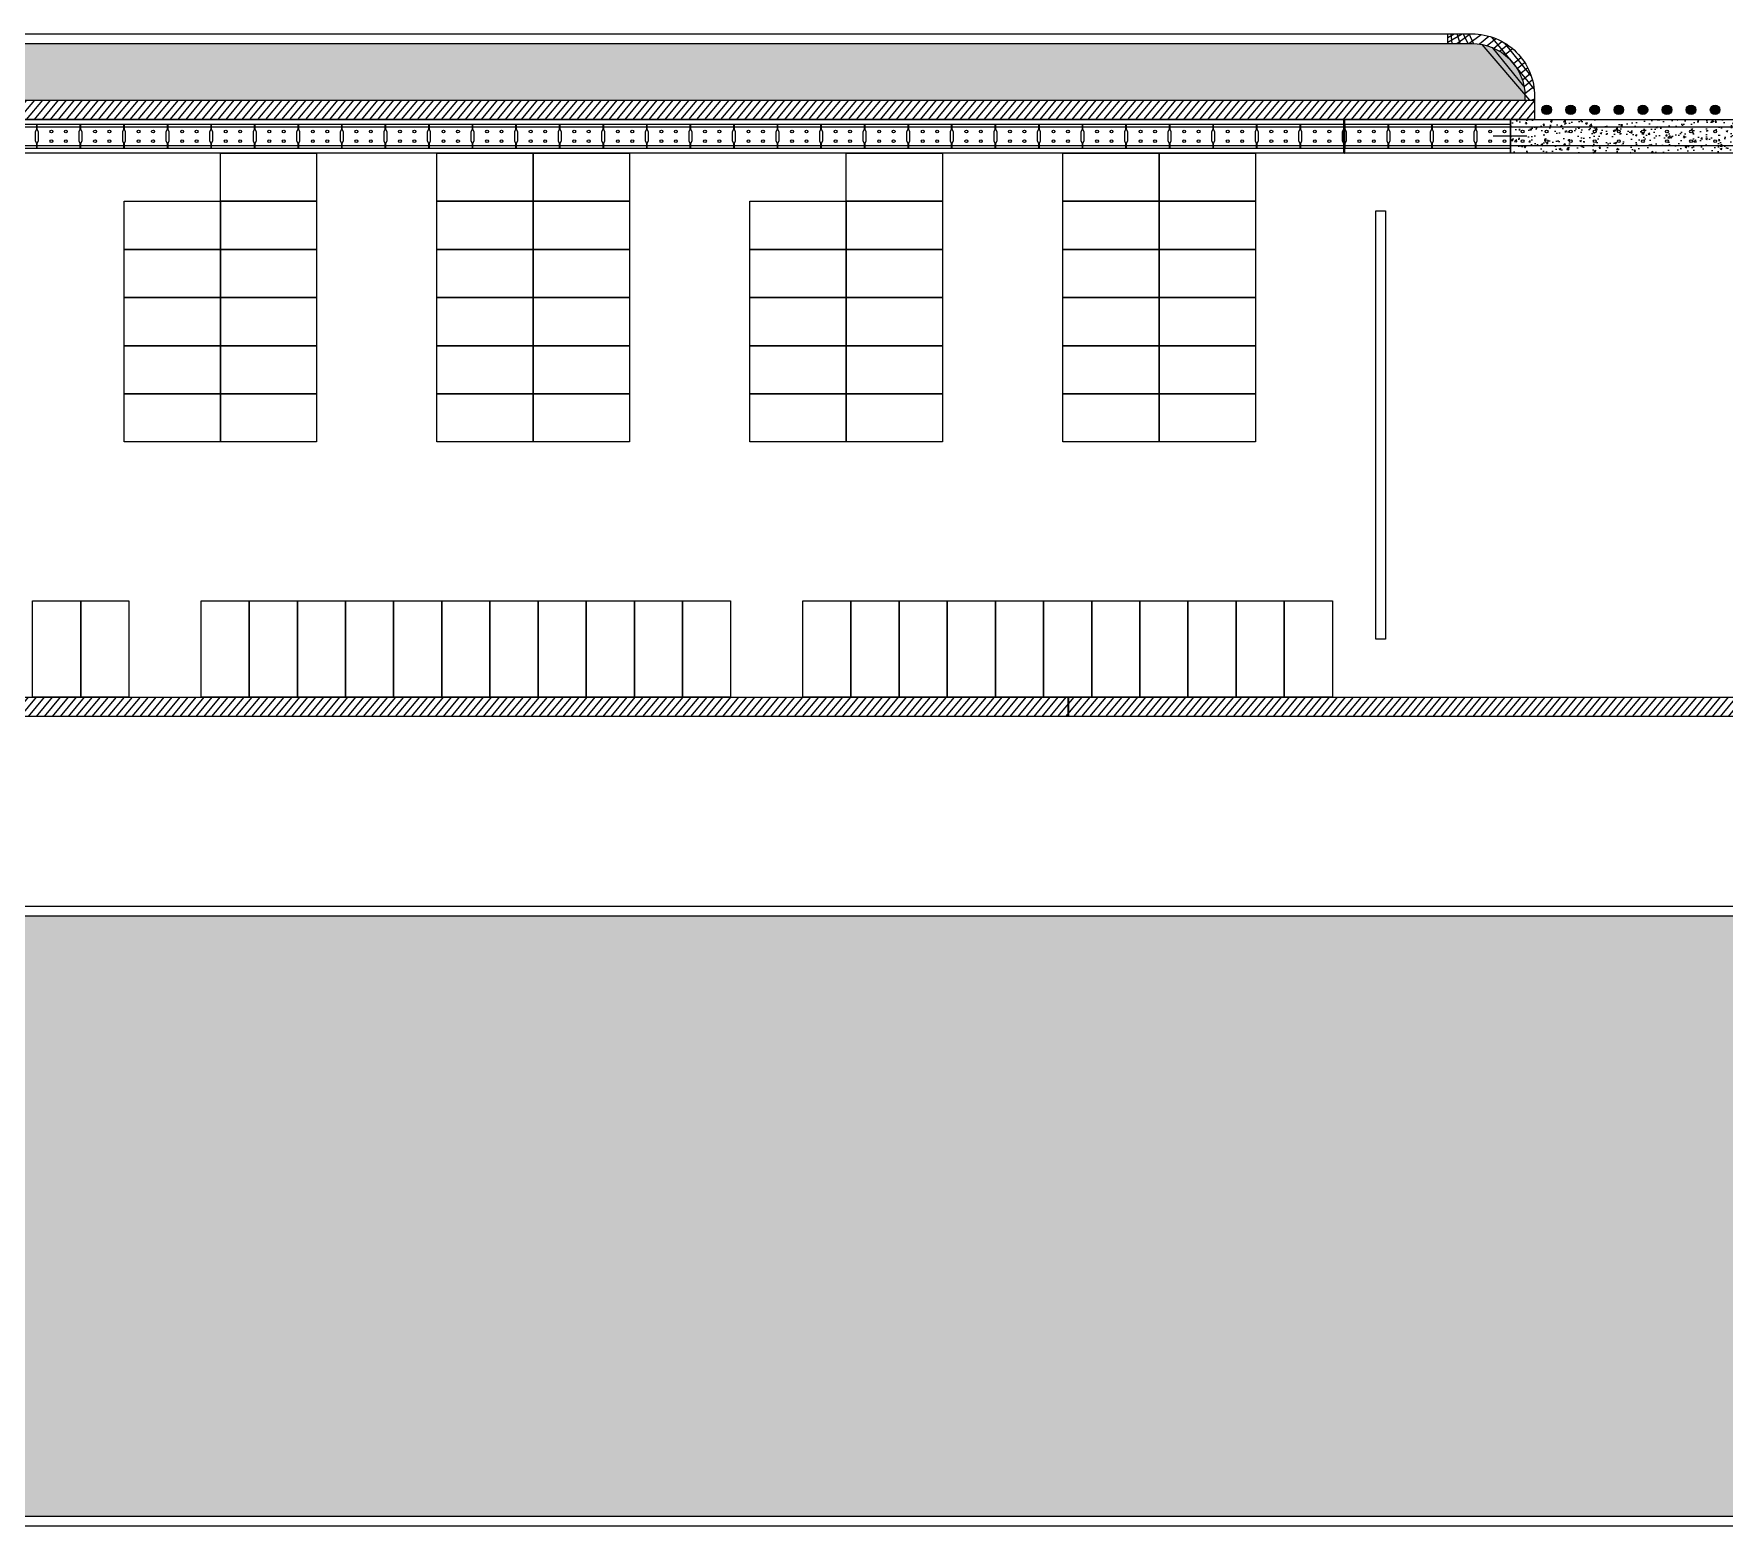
# Model space of a CAD drawing. Header units: millimetres. Extents: x -157642 to 241542, y -22875 to 31024.
# Drawn here: x -21275 to 13838, y -22875 to 8130 of the extents above; entities that cross this region are included whole.
import ezdxf

# ---------------------------------------------------------------- set-up
doc = ezdxf.new("R2010")
doc.units = ezdxf.units.MM
doc.header["$LTSCALE"] = 100
doc.header["$MEASUREMENT"] = 0
for name, color, linetype, lineweight in [('1', 1, 'Continuous', 18), ('1.Fence Wall', 2, 'Continuous', 15), ('2.Crash Barrier', 4, 'Continuous', 15), ('3.Curb', 6, 'Continuous', 15), ('ARC_HATCH', 8, 'Continuous', 0), ('BOLLARD', 221, 'Continuous', 5), ('EXPANSION JOINT', 3, 'Continuous', 18), ('L1-DRAINAGE-LONG_DITCH', 35, 'Continuous', 9), ('TAN CANG-profile- REVISE1$0$8', 17, 'Continuous', 0), ('trench cover', 74, 'Continuous', 0)]:
    doc.layers.add(name, color=color, linetype=linetype, lineweight=lineweight)
doc.layers.add('8', color=8, linetype='Continuous')
doc.layers.add('ARC-PAKING-AR', color=9, linetype='Continuous', lineweight=0, true_color=0x808080)
pattern_1 = [(89.99999998848193, (-68750.00000193057, -4999.999999885054), (-538.8153670916832, 538.815367308317), [142.8749999999999, -934.7557343999996]), (44.99999998848195, (-68750.00000193057, -4999.999999885054), (-538.8153671558324, 538.8153673724662), [142.8749999999999, -619.1249999999995]), (134.9999999884819, (-68750.00000193057, -4999.999999885054), (-538.8153673724662, -538.8153671558323), [142.875, -619.1249999999999])]
pattern_2 = [(49.99999998848195, (-68750.00000193057, -4999.999999885054), (-97.2876442596995, 81.63402644974802), [])]

# ---------------------------------------------------------------- blocks, each defined once
blk = doc.blocks.new('tcv')
at = {"layer": 'trench cover'}
blk.add_lwpolyline([(-0.875, 0.2450000001117587), (-0.875, 0.1499999999068677), (-0.8499999999767169, 0.1000000000931323), (-0.8499999999767169, -0.1000000000931323), (-0.8749999998835847, -0.1499999996740371), (-0.875000000349246, -0.2449999998789281), (0.02499999990686774, -0.2450000001117587), (0.02500000002328306, -0.1499999999068677), (0, -0.1000000000931323), (0, 0.1000000003259629), (0.02499999990686774, 0.1499999999068677), (0.02499999990686774, 0.2450000001117587)], close=True, dxfattribs=at)
for centre in [(-0.5749999999534339, 0.1000000000931323), (-0.2750000001396984, 0.09999999986030161), (-0.5750000000698492, -0.09999999986030161), (-0.2750000000232831, -0.1000000000931323)]:
    blk.add_circle(centre, 0.02999999999999999, dxfattribs=at)
blk = doc.blocks.new('*U11')
at = {"layer": 'trench cover', "rotation": 10.83497857553366}
blk.add_blockref('tcv', (0.4174233861267567, 0.07989190681837499), dxfattribs=at)
blk = doc.blocks.new('*U12')
at = {"layer": 'trench cover'}
for p in [(26.66598807255821, 5.103682995071667), (23.99938926530239, 4.593314695564501), (24.88825553438766, 4.763437462066888), (25.77712180347293, 4.933560228569278), (22.22165672713184, 4.253069162559722), (23.11052299621711, 4.423191929062111), (20.44392418896129, 3.912823629554945), (21.33279045804656, 4.082946396057333), (18.66619165079074, 3.572578096550167), (19.55505791987602, 3.742700863052556), (16.8884591126202, 3.232332563545389), (17.77732538170547, 3.402455330047778), (15.11072657444965, 2.892087030540611), (15.99959284353492, 3.062209797043), (13.3329940362791, 2.551841497535833), (14.22186030536438, 2.721964264038222), (11.55526149810856, 2.211595964531055), (12.44412776719383, 2.381718731033444), (9.777528959938008, 1.871350431526278), (10.66639522902328, 2.041473198028667), (7.999796421767462, 1.5311048985215), (8.888662690852737, 1.701227665023889), (6.222063883596914, 1.190859365516722), (7.110930152682188, 1.360982132019111), (4.444331345426368, 0.8506138325119446), (5.333197614511641, 1.020736599014333), (2.66659880725582, 0.5103682995071667), (3.555465076341094, 0.6804910660095556), (0.8888662690852736, 0.1701227665023889), (1.777732538170547, 0.3402455330047778), (0, 0)]:
    blk.add_blockref('*U11', p, dxfattribs=at)
blk = doc.blocks.new('*U13')
at = {"layer": 'trench cover', "rotation": 10.83497857553366}
blk.add_blockref('tcv', (0.4174233861267567, 0.07989190681837499), dxfattribs=at)
blk = doc.blocks.new('ap.trench')
at = {"layer": '8'}
h = blk.add_hatch(dxfattribs=at)
h.set_pattern_fill('ANSI37', color=256, scale=0.004999999999999998, angle=4.770832022195275e-15, style=0)
h.set_pattern_definition([(44.99999999999999, (-75.76644539169502, 10.34358555427752), (-0.01122532015133644, 0.01122532015133644), []), (135, (-75.76644539169502, 10.34358555427752), (-0.01122532015133644, -0.01122532015133644), [])])
h.paths.add_polyline_path([(-64.11499998136424, 5.649999988730997), (-64.09499998181127, 5.649999988963827), (-64.09499998169485, 6.349999989848584), (-64.11499998171348, 6.349999989848584)])
at = {"layer": '1'}
for p, q in [((-64.1149999970803, 5.649999990127981), (-64.11499999742955, 6.34999999916181)), ((-64.09499999706168, 5.649999990593642), (-64.09499999671243, 6.350000001722947))]:
    blk.add_line(p, q, dxfattribs=at)
at = {"layer": 'L1-DRAINAGE-LONG_DITCH', "ltscale": 0.011}
for p, q in [((-60.66101994703058, 6.349999985424802), (-60.66101994703058, 5.649999984772876)), ((-60.65101994702127, 6.349999985657632), (-60.6510199472541, 5.649999985238537))]:
    blk.add_line(p, q, dxfattribs=at)
at = {"layer": 'L1-DRAINAGE-LONG_DITCH', "ltscale": 0.011, "flags": 128}
for points in [[(-139.3999999975786, 5.650000090710819), (-139.3999999969965, 6.350000086938962), (-0.7506698466604576, 6.349999908590689)], [(-0.7506698466604576, 6.349999908357859), (-0.7506698477081954, 5.649999907938763), (-139.3999999971129, 5.650000086985528)]]:
    blk.add_lwpolyline(points, dxfattribs=at)
at = {"layer": 'L1-DRAINAGE-LONG_DITCH'}
blk.add_lwpolyline([(-0.9006698476150632, 5.799999908776954), (-139.2499999973224, 5.800000090617687), (-139.2499999968568, 6.20000008889474), (-0.9006698468001559, 6.199999908450991)], dxfattribs=at)
at = {"layer": 'trench cover'}
blk.add_lwpolyline([(-60.66101994703058, 6.245000556809828), (-61.37499999732245, 6.245000570546836), (-61.37499999918509, 6.150000570574775), (-61.35000000009313, 6.100000569829717), (-61.35000000393484, 5.900000569643453), (-61.37500000477303, 5.850000570528209), (-61.37500000651926, 5.755000570323318), (-60.66101994691417, 5.755000557051972)], dxfattribs=at)
for centre, radius in [((-61.07500000006985, 6.100000564940274), 0.02999999999999999), ((-60.77500000002328, 6.100000559352338), 0.02999999999999999), ((-60.40101995004807, 6.100000077160075), 0.02999999999999999), ((-59.90101994294673, 6.100000075763091), 0.03), ((-59.40101995051373, 6.100000077625737), 0.02999999999999999), ((-58.90101994283032, 6.100000075995922), 0.03), ((-58.4010199502809, 6.100000077858567), 0.02999999999999999), ((-57.90101994283032, 6.100000075763091), 0.03), ((-57.40101993526332, 6.100000074598938), 0.03), ((-56.90101994259749, 6.100000076228753), 0.02999999999999999), ((-56.40101993514691, 6.100000074366108), 0.03), ((-61.07500000367872, 5.90000056498684), 0.02999999999999999), ((-60.77500000386499, 5.900000559166074), 0.02999999999999999), ((-60.40101994771976, 5.900000077439472), 0.02999999999999999), ((-59.90101994678844, 5.900000075111166), 0.03), ((-59.40101994771976, 5.900000077439472), 0.02999999999999999), ((-58.90101994667202, 5.900000075111166), 0.03), ((-58.40101994783618, 5.900000076973811), 0.02999999999999999), ((-57.90101994678844, 5.900000076275319), 0.03), ((-57.40101993898861, 5.900000073714182), 0.03), ((-56.90101994026918, 5.900000075576827), 0.02999999999999999), ((-56.40101993910503, 5.900000074878335), 0.03)]:
    blk.add_circle(centre, radius, dxfattribs=at)
at = {"layer": 'trench cover', "rotation": 169.1650203569163}
for name, p in [('*U12', (-64.56500000145752, 5.999999936902896)), ('*U13', (-63.64000000187661, 6.000000612344593)), ('*U13', (-62.73500000196509, 6.000000595813617)), ('*U13', (-61.83000000193715, 6.000000579049811))]:
    blk.add_blockref(name, p, dxfattribs=at)
blk = doc.blocks.new('BIKE1X2')
at = {"layer": 'ARC-PAKING-AR'}
blk.add_lwpolyline([(0, 0), (1.000000000232831, -1.164153218269348e-10), (0.9999999997671694, 1.999999999883585), (4.656612873077393e-10, 1.999999999883585)], close=True, dxfattribs=at)
blk = doc.blocks.new('bollard H')
at = {"layer": 'BOLLARD'}
h = blk.add_hatch(color=256, dxfattribs=at)
h.dxf.hatch_style = 1
h.set_gradient(color1=(128, 128, 128), tint=1, name='SPHERICAL')
edge = h.paths.add_edge_path()
edge.add_arc((0, 0), 0.09999999999999998, -7.830578339736268, 352.1694216602637)
blk.add_circle((1.164153218269348e-10, 0), 0.09999999999999998, dxfattribs=at)
blk = doc.blocks.new('*U21')
at = {"layer": 'BOLLARD', "xscale": 1000, "yscale": 1000, "zscale": 1000, "rotation": 7.830578339736208}
blk.add_blockref('bollard H', (0, 0), dxfattribs=at)
blk = doc.blocks.new('*U22')
at = {"layer": 'BOLLARD'}
for p in [(-476.8550779283507, 3467.363441385103), (-408.7329239385863, 2972.025806901517), (-340.6107699488219, 2476.688172417931), (-272.4886159590575, 1981.350537934345), (-204.3664619692932, 1486.012903450759), (-136.2443079795288, 990.6752689671724), (-68.12215398976439, 495.3376344835862), (0, 0)]:
    blk.add_blockref('*U21', p, dxfattribs=at)

msp = doc.modelspace()

# ---------------------------------------------------------------- hatches: boundary and pattern name
at = {"layer": '8'}
h = msp.add_hatch(dxfattribs=at)
h.set_pattern_fill('AR-CONC', color=256, scale=2, angle=-10.83497858705176)
h.set_pattern_definition([(49.99999998848195, (-68750.00000455254, -17322.91309630363), (364.3693379855997, -31.87817115105454), [38.10000000000001, -419.1000000000001]), (354.999999988482, (-68750.00000455254, -17322.91309630363), (-70.48684277312323, 382.1136904922401), [30.48, -335.28116834]), (100.4514446884819, (-68719.6359904331, -17325.56960326005), (293.8824942511137, 350.2355037653118), [32.38001759999999, -356.1804891999999]), (46.18419998848196, (-68750.00000454043, -17221.31309638669), (542.1580817673565, -84.08465597444317), [57.14999999999996, -628.6499999999994]), (96.63555759848191, (-68704.82020451938, -17228.32009633906), (474.8082682024851, 494.8522490999935), [48.57004627999996, -534.2712163199994]), (351.1841511584819, (-68750.00000454043, -17221.31309638669), (474.8082682294332, 494.8522490756156), [45.71993413999996, -502.9194638399996]), (20.99999998848195, (-68699.20000440936, -17246.7130964056), (303.2287824971486, -204.5303964351326), [38.1, -419.1]), (325.9999999884819, (-68699.20000440936, -17246.7130964056), (123.6040567693479, 368.3759322197907), [30.47999999999998, -335.2799999999996]), (71.45144498848195, (-68673.9309392586, -17263.75729614439), (426.8328385903698, 163.8455376860052), [32.3800176, -356.1798751999999]), (37.49999998848196, (-68750.00000455254, -17322.91309630363), (6.177206535179465, 169.1100777450644), [0, -331.2159999999999, 0, -340.3599999999999, 0, -336.5499999999999]), (7.499999988481957, (-68750.00000455254, -17322.91309630363), (133.6393250608897, 200.3611496093738), [0, -194.0559999999998, 0, -323.5959999999997, 0, -128.2699999999999]), (327.4999999884819, (-68863.28400448896, -17322.91309642902), (271.1811903314396, -11.45748803986185), [0, -127, 0, -396.24, 0, -525.78]), (317.4999999884819, (-68914.08400454209, -17322.91309628346), (296.258362782259, 50.85298200710989), [0, -165.1, 0, -263.144, 0, -373.38])])
h.paths.add_polyline_path([(14399.64990026102, 6350.141267616622), (9399.649900507939, 6350.141268335821), (9399.649900346296, 5650.14127363266), (14399.64990005456, 5650.141272679277)])
h.paths.add_polyline_path([(12679.64990833733, 5900.141363186704, -1), (12619.64990832395, 5900.14136342179, -1)], flags=16)
h.paths.add_polyline_path([(12619.64991225727, 6100.14136237817, -1), (12679.64991219842, 6100.141362399649, -1)], flags=16)
h.paths.add_polyline_path([(12119.64990084351, 5900.141364930139, -1), (12179.64990078466, 5900.141364951633, -1)], flags=16)
h.paths.add_polyline_path([(12119.64990489394, 6100.141363864095, -1), (12179.64990495221, 6100.141363863178, -1)], flags=16)
h.paths.add_polyline_path([(13179.64990110998, 5900.141364736075, -1), (13119.64990116883, 5900.141364714582, -1)], flags=16)
h.paths.add_polyline_path([(13119.64990514697, 6100.141363905132, -1), (13179.64990508812, 6100.141363926625, -1)], flags=16)
h.paths.add_polyline_path([(11619.64989331836, 5900.14136620432, -1), (11679.64989321469, 5900.141365991614, -1)], flags=16)
h.paths.add_polyline_path([(11619.64989726903, 6100.141365885604, -1), (11679.64989728242, 6100.141365650517, -1)], flags=16)
h.paths.add_polyline_path([(13679.64990850072, 5900.141362759401, -1), (13619.64990855957, 5900.141362737908, -1)], flags=16)
h.paths.add_polyline_path([(13619.64991242066, 6100.141361950853, -1), (13679.64991236181, 6100.141361972346, -1)], flags=16)
h.paths.add_polyline_path([(11119.64990077988, 5900.141364610114, -1), (11179.64990072104, 5900.141364631607, -1)], flags=16)
h.paths.add_polyline_path([(11119.64990475803, 6100.141363800663, -1), (11179.64990469918, 6100.141363822142, -1)], flags=16)
h.paths.add_polyline_path([(14179.64991589152, 5900.141360782713, -1), (14119.64991595037, 5900.141360761219, -1)], flags=16)
h.paths.add_polyline_path([(14179.64991998672, 6100.141359950852, -1), (14119.64992004557, 6100.141359929359, -1)], flags=16)
h.paths.add_polyline_path([(10619.64989311015, 5900.141366397453, -1), (10679.6498930513, 5900.141366418946, -1)], flags=16)
h.paths.add_polyline_path([(10619.64989701606, 6100.141365844567, -1), (10679.64989711903, 6100.14136607782, -1)], flags=16)
h.paths.add_polyline_path([(10119.64990057168, 5900.141364803261, -1), (10179.64990051283, 5900.14136482474, -1)], flags=16)
h.paths.add_polyline_path([(10119.64990459464, 6100.14136422798, -1), (10179.64990465291, 6100.141364227049, -1)], flags=16)
h.paths.add_polyline_path([(9619.649893721507, 5900.141366433716, -1), (9679.64989366266, 5900.141366455209, -1)], flags=16)
h.paths.add_polyline_path([(9619.649897582596, 6100.14136564669, -1), (9679.649897640862, 6100.141365645744, -1)], flags=16)
at = {"layer": 'ARC_HATCH'}
h = msp.add_hatch(dxfattribs=at)
h.set_pattern_fill('ANSI37', color=256, scale=40, angle=-5.834978587051762)
h.set_pattern_definition([(39.16502141294823, (-821995302.9844322, -1059098937.064857), (-80.20762316116475, 98.46693448481369), []), (129.1650214129482, (-821995302.9844322, -1059098937.064857), (-98.46693448481369, -80.20762316116472), [])])
h.paths.add_polyline_path([(8599.599666342954, 8129.928952124494), (8099.599666697439, 8129.909631243514), (8099.607394963095, 7929.909631693197), (8599.607394536317, 7929.928952830756, -0.4142248804599483), (9699.649900771328, 6829.928953118157), (9699.649900794262, 6752.506237098118), (9899.649900724355, 6752.506236983769), (9899.64990094566, 6829.928951743306, 0.4142248807271883)])
at = {"layer": 'ARC_HATCH', "ltscale": 0.8}
h = msp.add_hatch(dxfattribs=at)
h.set_pattern_fill('ANSI31', color=256, scale=40, angle=-5.834978587051761)
h.set_pattern_definition(pattern_2)
edge = h.paths.add_edge_path()
edge.add_line((9899.649900714168, 6750.141370805184), (9899.649900643853, 6350.141354650768))
edge.add_line((9899.649900643853, 6350.141354650768), (-46299.99999992619, 6350.141366362208))
edge.add_line((-46299.99999992619, 6350.141366362208), (-46299.99999981449, 6750.141366244701))
edge.add_line((-46299.99999981449, 6750.141366244701), (9899.64990068326, 6750.141354789841))
h = msp.add_hatch(dxfattribs=at)
h.set_pattern_fill('ANSI31', color=256, scale=40, angle=-5.834978587051761)
h.set_pattern_definition(pattern_2)
h.paths.add_polyline_path([(-78499.99999016232, -6049.999997234743), (-78499.99999021756, -5549.999998558065), (-78099.99999015074, -5549.999998340878), (-78099.99999010091, -5649.999997112653), (75239.99999815243, -5650.000028536568), (75239.99999811308, -6050.000028675655)])
at = {"layer": 'TAN CANG-profile- REVISE1$0$8'}
h = msp.add_hatch(dxfattribs=at)
h.set_pattern_fill('GRASS', color=256, scale=30, angle=-10.83497858705176)
h.set_pattern_definition(pattern_1)
edge = h.paths.add_edge_path()
edge.add_line((-46098.80360839528, 6750.14141249207), (-46098.80360845133, 6827.857804291241))
edge.add_arc((-44998.80360844533, 6827.857804950982), 1099.999999988107, 90.0022140258962, 180.0000000253556, ccw=False)
edge.add_line((-44998.84611471382, 7927.85780396733), (8600.803786070785, 7929.928998997973))
edge.add_arc((8600.846292087284, 6829.928999730226), 1100.000000059022, -2.4569203560531605e-08, 90.00221401766038, ccw=False)
edge.add_line((9700.84629221569, 6829.92899924572), (9700.846292164031, 6750.141417438732))
edge.add_line((9700.846292039088, 6750.1414173261), (-46098.80360846571, 6750.141412723635))
h = msp.add_hatch(dxfattribs=at)
h.set_pattern_fill('GRASS', color=256, scale=30, angle=-10.83497858705176)
h.set_pattern_definition(pattern_1)
h.paths.add_polyline_path([(-77598.75824809691, -10796.474508532), (-72613.5713528801, -10796.47450982284), (-72613.57135316957, -13827.13443029026), (-77598.75824880996, -13827.13442867562)])
edge = h.paths.add_edge_path()
edge.add_line((-114415.321996166, -10194.86634151106), (147697.2047811959, -10194.86555834475))
edge.add_arc((147697.2047959934, -14994.86555847387), 4800.000000073172, 0.5951647079181726, 90.00000017675109, ccw=False)
edge.add_line((152496.9458338645, -14945.00605303701), (152526.8631510924, -17825.00604162505))
edge.add_arc((147727.1221132812, -17874.86554752663), 4800.000000084824, -89.99999982164121, 0.5951647141616263, ccw=False)
edge.add_line((147727.1221281337, -22674.86554775924), (-114407.2272042588, -22674.86633084787))
edge.add_arc((-114407.2272186781, -17874.86633066025), 4799.999999996352, 180.1610397759896, 270.00000017251097, ccw=False)
edge.add_line((-119207.2082589358, -17888.35754974652), (-119215.3030221014, -15008.35756010262))
edge.add_arc((-114415.3219817818, -14994.86634165402), 4800.000000009277, 90.00000017113518, 180.1610397705218, ccw=False)

# ---------------------------------------------------------------- linework, layer by layer
at = {"layer": '1.Fence Wall'}
msp.add_lwpolyline([(6799.999999960535, 4449.999984541239), (6799.999997818377, -4450.000015337297), (6599.999997347768, -4450.000014876714), (6599.999999562104, 4449.999984745242)], close=True, dxfattribs=at)
at = {"layer": '2.Crash Barrier', "ltscale": 0.8, "flags": 128}
msp.add_lwpolyline([(9899.649900714168, 6750.141370805184), (9899.649900643853, 6350.141354650768), (-46299.99999992619, 6350.141366362208), (-46299.99999981449, 6750.141366244701), (9899.64990068326, 6750.141354789841)], dxfattribs=at)
msp.add_lwpolyline([(-78499.99999016232, -6049.999997234743), (-78499.99999021756, -5549.999998558065), (-78099.99999015074, -5549.999998340878), (-78099.99999010091, -5649.999997112653), (75239.99999815243, -5650.000028536568), (75239.99999811308, -6050.000028675655)], close=True, dxfattribs=at)
at = {"layer": '3.Curb', "flags": 128}
for points in [[(-46299.99999981449, 6750.141366244701), (-46299.99999993807, 6827.857758206606, -0.4142022444354094), (-45000.05023435154, 8127.857757133504), (8599.599666108785, 8129.928952169314, -0.4142248805043196), (9899.649900773598, 6829.928952747214), (9899.649900758988, 6750.141371039354)], [(-46099.99999983964, 6750.141366364493), (-46099.99999989092, 6827.857758069833, -0.414202244545434), (-45000.042506203, 7927.857757605598), (8599.60739465343, 7929.928952808346, -0.4142248805177219), (9699.649900726508, 6829.928952883987), (9699.64990071184, 6750.141371176112)]]:
    msp.add_lwpolyline(points, format="xyb", dxfattribs=at)
msp.add_lwpolyline([(8099.607394963095, 7929.909631693197), (8099.599666697439, 8129.909631243514)], dxfattribs=at)
for points in [[(-114415.3219966819, -9994.866341703135), (147697.2047806249, -9994.865558433346, -0.4111743727699479), (152696.9350438858, -14942.9285737559), (152726.8523609843, -17822.92856252966, -0.4172592973770318), (147727.1221287666, -22874.86554758956), (-114407.2272035439, -22874.86633065595, -0.4133905752127254), (-119407.2074690266, -17888.91968373842), (-119415.3022319957, -15008.91969402968, -0.4150370287250716)], [(-114415.321996166, -10194.86634151106), (147697.2047812131, -10194.86555849786, -0.4111743727662955), (152496.9458339816, -14945.00605305942), (152526.8631510801, -17825.00604183319, -0.4172592973756826), (147727.1221281337, -22674.86554775924), (-114407.2272041768, -22674.86633082562, -0.4133905752052807), (-119207.2082590529, -17888.35754972411), (-119215.3030220221, -15008.35756001539, -0.4150370287228317)]]:
    msp.add_lwpolyline(points, format="xyb", close=True, dxfattribs=at)
at = {"layer": 'EXPANSION JOINT'}
msp.add_lwpolyline([(209.999998203828, -5650.000013534736), (219.9999982795562, -5650.000013507073), (219.9999982401496, -6050.000013646146), (209.9999981644214, -6050.000013673809)], close=True, dxfattribs=at)
at = {"layer": 'L1-DRAINAGE-LONG_DITCH', "ltscale": 0.011}
msp.add_line((9739.649737861822, 6000.365209857628), (9039.649815975921, 6000.373627139852), dxfattribs=at)

# ---------------------------------------------------------------- block references
at = {"layer": 'ARC-PAKING-AR', "yscale": 1000, "zscale": 1000}
for p, xscale, rotation in [((-17400.40034404013, 4650.13978818788), -1000.000000000001, 270.0000873334981), ((-12900.39876108366, 4650.139895985922), -1000.000000000001, 270.0000873334981), ((-10900.39876107738, 4650.139778674522), -1000.000000000001, 270.0000873334981), ((-4400.400343763875, 4650.14020293724), -1000.000000000001, 270.0000873334981), ((99.601239098527, 4650.139876480534), -1000.000000000001, 270.0000873334981), ((2099.601239104813, 4650.139759169135), -1000.000000000001, 270.0000873334981), ((-19400.40040273569, 3650.139905320524), -1000.000000000001, 270.0000873334981), ((-17400.4004027294, 3650.139788009124), -1000.000000000001, 270.0000873334981), ((-12900.39881972806, 3650.139896041335), -1000.000000000001, 270.0000873334981), ((-10900.39881972189, 3650.139778729936), -1000.000000000001, 270.0000873334981), ((-6400.400402297499, 3650.140320281629), -1000.000000000001, 270.0000873334981), ((-4400.400402408384, 3650.140202992654), -1000.000000000001, 270.0000873334981), ((99.6011804540176, 3650.139876535934), -1000.000000000001, 270.0000873334981), ((2099.601180460304, 3650.139759224548), -1000.000000000001, 270.0000873334981), ((-19400.4004613802, 2650.139905375938), -1000.000000000001, 270.0000873334981), ((-17400.40046125685, 2650.139788042128), -1000.000000000001, 270.0000873334981), ((-12900.39887837257, 2650.139896096734), -1000.000000000001, 270.0000873334981), ((-10900.39887824928, 2650.139778762939), -1000.000000000001, 270.0000873334981), ((-6400.400460942008, 2650.140320337057), -1000.000000000001, 270.0000873334981), ((-4400.40046093578, 2650.140203025643), -1000.000000000001, 270.0000873334981), ((99.60112176468829, 2650.139876357192), -1000.000000000001, 270.0000873334981), ((2099.601121888089, 2650.139759023368), -1000.000000000001, 270.0000873334981), ((-19400.40051995241, 1650.139905174772), -1000.000000000001, 270.0000873334981), ((-17400.40051990136, 1650.139788097542), -1000.000000000001, 270.0000873334981), ((-12900.39893694484, 1650.139895895583), -1000.000000000001, 270.0000873334981), ((-10900.39893689373, 1650.139778818339), -1000.000000000001, 270.0000873334981), ((-6400.400519514224, 1650.140320135877), -1000.000000000001, 270.0000873334981), ((-4400.400519580231, 1650.140203081057), -1000.000000000001, 270.0000873334981), ((99.60106323729269, 1650.139876390196), -1000.000000000001, 270.0000873334981), ((2099.601063288399, 1650.139759312951), -1000.000000000001, 270.0000873334981), ((-19400.39899565291, 650.1399052129273), -1000.000000000001, 270.0000873334981), ((-17400.39899560192, 650.139788135697), -1000.000000000001, 270.0000873334981), ((-12900.39899558929, 650.1398959509825), -1000.000000000001, 270.0000873334981), ((-10900.39899553824, 650.1397788737522), -1000.000000000001, 270.0000873334981), ((-6400.398995097727, 650.1403201516514), -1000.000000000001, 270.0000873334981), ((-4400.398995163676, 650.1402030968165), -1000.000000000001, 270.0000873334981), ((99.60100459278328, 650.1398764455953), -1000.000000000001, 270.0000873334981), ((2099.60100464389, 650.139759368365), -1000.000000000001, 270.0000873334981), ((-19400.39747135347, -349.8600947489031), -1000.000000000001, 270.0000873334981), ((-17400.39747130242, -349.8602118261479), -1000.000000000001, 270.0000873334981), ((-12900.39905407192, -349.8601037818444), -1000.000000000001, 270.0000873334981), ((-10900.39905406564, -349.860221093244), -1000.000000000001, 270.0000873334981), ((-6400.397470915283, -349.8596797877835), -1000.000000000001, 270.0000873334981), ((-4400.39747098129, -349.8597968426038), -1000.000000000001, 270.0000873334981), ((99.60094606538769, -349.860123521401), -1000.000000000001, 270.0000873334981), ((2099.600946071674, -349.8602408328006), -1000.000000000001, 270.0000873334981), ((-21300.31601634773, -3650.000712917841), -999.9999999999998, 180.0000873377796), ((-20300.31601624121, -3650.000771350562), -999.9999999999998, 180.0000873377796), ((-17800.31601629808, -3650.000188889549), -999.9999999999998, 180.0000873377796), ((-16800.31601635349, -3650.000247534059), -999.9999999999998, 180.0000873377796), ((-15800.31601624697, -3650.00030596678), -999.9999999999998, 180.0000873377796), ((-14800.31601641944, -3650.000364588879), -999.9999999999998, 180.0000873377796), ((-13800.31601631298, -3650.000423021615), -999.9999999999998, 180.0000873377796), ((-12800.31601636839, -3650.000481666109), -999.9999999999998, 180.0000873377796), ((-11800.31601626187, -3650.000540098845), -999.9999999999998, 180.0000873377796), ((-10800.31601643434, -3650.00059872093), -999.9999999999998, 180.0000873377796), ((-9800.31601632788, -3650.00065715368), -999.9999999999998, 180.0000873377796), ((-8800.316016383294, -3650.000715798174), -999.9999999999998, 180.0000873377796), ((-7800.316016276833, -3650.000774230895), -999.9999999999998, 180.0000873377796), ((-5300.31601622462, -3650.000774624103), -999.9999999999998, 180.0000873377796), ((-4300.316016280034, -3650.000833268612), -999.9999999999998, 180.0000873377796), ((-3300.316016173572, -3650.000891701347), -999.9999999999998, 180.0000873377796), ((-2300.316016228928, -3650.000950345857), -999.9999999999998, 180.0000873377796), ((-1300.31601623958, -3650.001008756168), -999.9999999999998, 180.0000873377796), ((-300.3160162949935, -3650.001067400663), -999.9999999999998, 180.0000873377796), ((699.6839838114684, -3650.001125833413), -999.9999999999998, 180.0000873377796), ((1699.683983756113, -3650.001184477907), -999.9999999999998, 180.0000873377796), ((2699.683983745519, -3650.001242888233), -999.9999999999998, 180.0000873377796), ((3699.683983690105, -3650.001301532728), -999.9999999999998, 180.0000873377796), ((4699.683983796567, -3650.001359965463), -999.9999999999998, 180.0000873377796)]:
    msp.add_blockref('BIKE1X2', p, dxfattribs=dict(at, xscale=xscale, rotation=rotation))
at = {"layer": 'BOLLARD', "rotation": 262.1693694071754}
msp.add_blockref('*U22', (10149.64990044205, 6550.144645147666), dxfattribs=at)
at = {"layer": 'L1-DRAINAGE-LONG_DITCH', "xscale": 1000, "yscale": 1000, "zscale": 1000, "rotation": 359.9999999884819}
msp.add_blockref('ap.trench', (70050.66984644288, 0.1412764789565699), dxfattribs=at)

doc.saveas('drawing.dxf')
